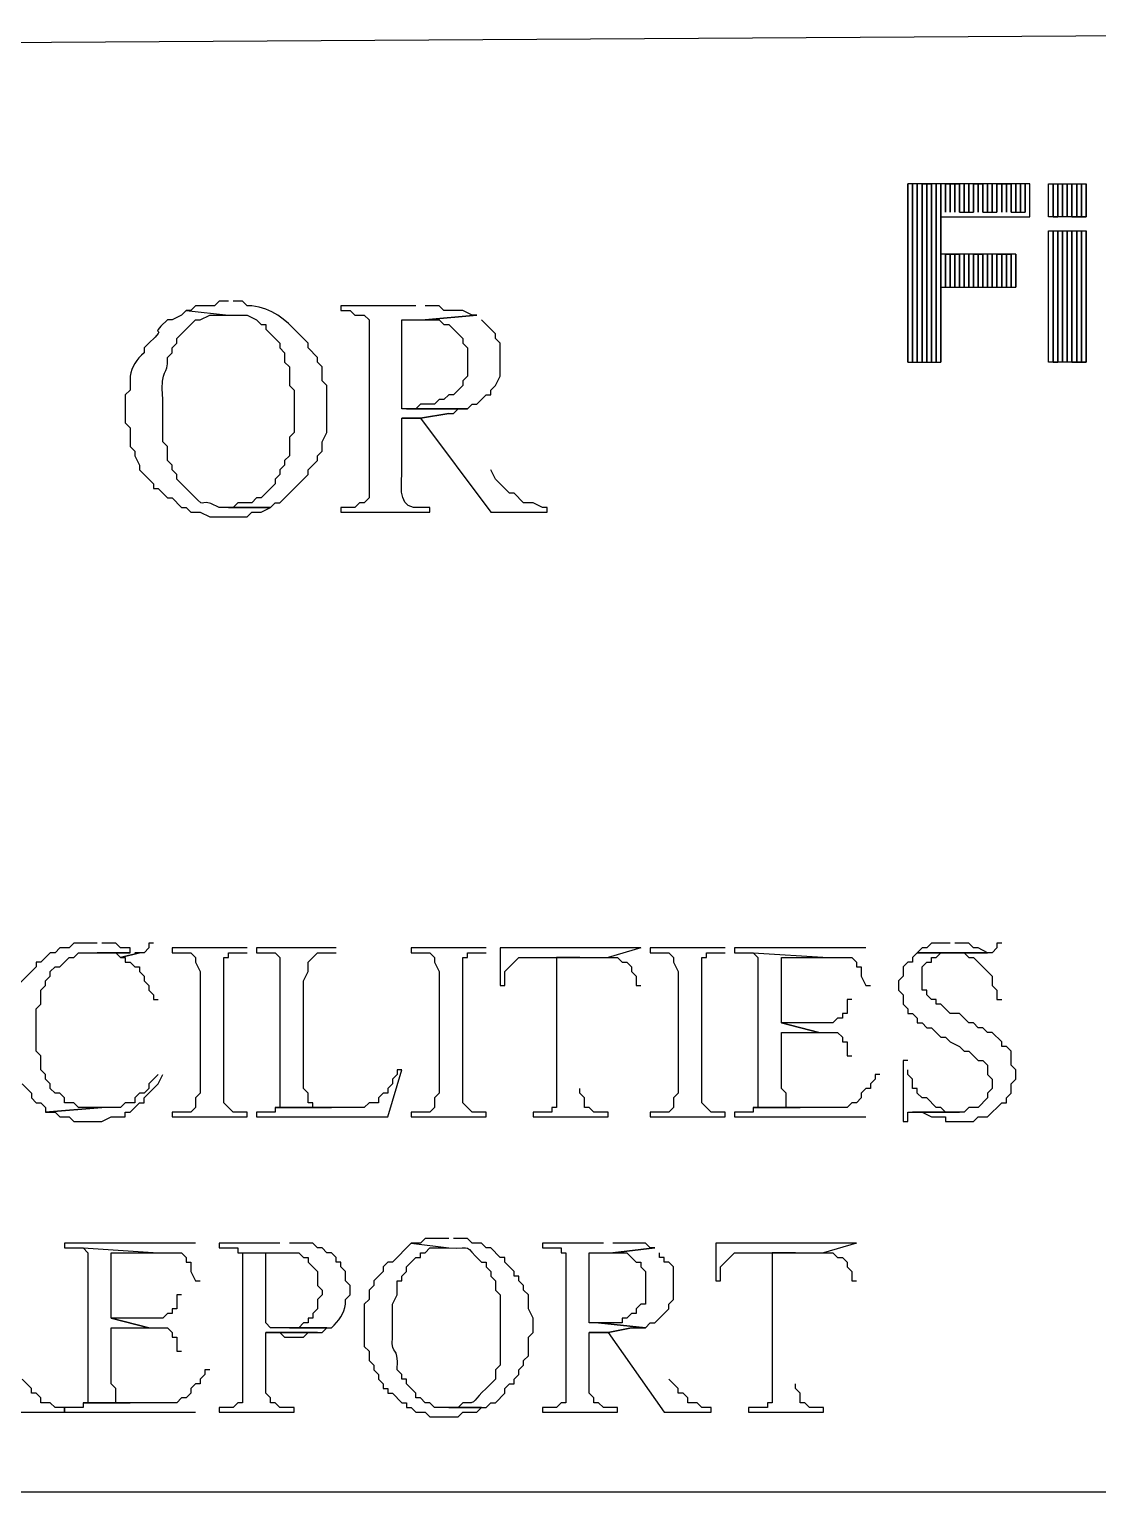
# Model space of a CAD drawing. Header units: metres. Extents: x 45 to 1207, y 17 to 774.
# Drawn here: x 1095.2 to 1150, y 141.8 to 216.7 of the extents above; entities that cross this region are included whole.
import ezdxf

# ---------------------------------------------------------------- set-up
doc = ezdxf.new("R2010")
doc.units = ezdxf.units.M

msp = doc.modelspace()

# ---------------------------------------------------------------- linework, layer by layer
for p, q in [((1205.76, 216.72), (936.72, 215.04)), ((1205.76, 216.72), (936.72, 215.04)), ((1140.24, 199.68), (1140.24, 208.8)), ((1140.24, 208.8), (1140.24, 199.68)), ((1146.48, 208.8), (1140.24, 208.8)), ((1140.24, 208.8), (1140.24, 199.68)), ((1140.48, 199.68), (1140.48, 208.8)), ((1140.48, 208.8), (1140.48, 199.68)), ((1140.72, 199.68), (1140.72, 208.8)), ((1140.72, 208.8), (1140.72, 199.68)), ((1140.96, 199.68), (1140.96, 208.8)), ((1140.96, 208.8), (1140.96, 199.68)), ((1140.96, 199.68), (1140.96, 208.8)), ((1140.96, 208.8), (1141.2, 208.8)), ((1141.2, 208.8), (1141.2, 199.68)), ((1141.2, 199.68), (1141.2, 208.8)), ((1141.2, 208.8), (1141.44, 208.8)), ((1141.44, 208.8), (1141.44, 199.68)), ((1141.44, 199.68), (1141.44, 208.8)), ((1141.44, 208.8), (1141.44, 199.68)), ((1141.68, 199.68), (1141.68, 208.8)), ((1141.68, 208.8), (1141.68, 199.68)), ((1141.92, 199.68), (1141.92, 208.8)), ((1141.92, 208.8), (1141.92, 199.68)), ((1142.16, 207.36), (1142.16, 208.8)), ((1142.16, 208.8), (1142.16, 207.36)), ((1142.16, 207.36), (1142.16, 208.8)), ((1142.16, 208.8), (1142.4, 208.8)), ((1142.4, 208.8), (1142.4, 207.36)), ((1142.4, 207.36), (1142.4, 208.8)), ((1142.4, 208.8), (1142.64, 208.8)), ((1142.64, 208.8), (1142.64, 207.36)), ((1142.64, 207.36), (1142.64, 208.8)), ((1142.64, 208.8), (1142.88, 208.8)), ((1142.88, 208.8), (1142.88, 207.36)), ((1142.88, 207.36), (1142.88, 208.8)), ((1142.88, 208.8), (1142.88, 207.36)), ((1143.12, 207.36), (1143.12, 208.8)), ((1143.12, 208.8), (1143.12, 207.36)), ((1143.36, 207.36), (1143.36, 208.8)), ((1143.36, 208.8), (1143.36, 207.36)), ((1143.6, 207.36), (1143.6, 208.8)), ((1143.6, 208.8), (1143.6, 207.36)), ((1143.6, 207.36), (1143.6, 208.8)), ((1143.6, 208.8), (1143.84, 208.8)), ((1143.84, 208.8), (1143.84, 207.36)), ((1143.84, 207.36), (1143.84, 208.8)), ((1143.84, 208.8), (1144.08, 208.8)), ((1144.08, 208.8), (1144.08, 207.36)), ((1144.08, 207.36), (1144.08, 208.8)), ((1144.08, 208.8), (1144.08, 207.36)), ((1144.32, 207.36), (1144.32, 208.8)), ((1144.32, 208.8), (1144.32, 207.36)), ((1144.56, 207.36), (1144.56, 208.8)), ((1144.56, 208.8), (1144.56, 207.36)), ((1144.8, 207.36), (1144.8, 208.8)), ((1144.8, 208.8), (1144.8, 207.36)), ((1144.8, 207.36), (1144.8, 208.8)), ((1144.8, 208.8), (1145.04, 208.8)), ((1145.04, 208.8), (1145.04, 207.36)), ((1145.04, 207.36), (1145.04, 208.8)), ((1145.04, 208.8), (1145.28, 208.8)), ((1145.28, 208.8), (1145.28, 207.36)), ((1145.28, 207.36), (1145.28, 208.8)), ((1145.28, 208.8), (1145.52, 208.8)), ((1145.52, 208.8), (1145.52, 207.36)), ((1145.52, 207.36), (1145.52, 208.8)), ((1145.52, 208.8), (1145.52, 207.36)), ((1145.76, 207.36), (1145.76, 208.8)), ((1145.76, 208.8), (1145.76, 207.36)), ((1146, 207.36), (1146, 208.8)), ((1146, 208.8), (1146, 207.36)), ((1146.24, 207.36), (1146.24, 208.8)), ((1146.24, 208.8), (1146.24, 207.36)), ((1146.24, 207.36), (1146.24, 208.8)), ((1146.48, 207.12), (1146.48, 208.8)), ((1147.68, 207.12), (1147.68, 208.8)), ((1147.68, 208.8), (1147.68, 207.12)), ((1147.92, 207.12), (1147.92, 208.8)), ((1147.92, 208.8), (1147.92, 207.12)), ((1147.92, 207.12), (1147.92, 208.8)), ((1147.92, 208.8), (1148.16, 208.8)), ((1148.16, 208.8), (1148.16, 207.12)), ((1148.16, 207.12), (1148.16, 208.8)), ((1148.16, 208.8), (1148.4, 208.8)), ((1148.4, 208.8), (1148.4, 207.12)), ((1148.4, 207.12), (1148.4, 208.8)), ((1148.4, 208.8), (1148.64, 208.8)), ((1148.64, 208.8), (1148.64, 207.12)), ((1148.64, 207.12), (1148.64, 208.8)), ((1148.64, 208.8), (1148.64, 207.12)), ((1148.88, 207.12), (1148.88, 208.8)), ((1148.88, 208.8), (1148.88, 207.12)), ((1149.12, 207.12), (1149.12, 208.8)), ((1149.12, 208.8), (1149.12, 207.12)), ((1149.36, 207.12), (1149.36, 208.8)), ((1141.92, 205.2), (1141.92, 207.12)), ((1141.92, 207.12), (1146.48, 207.12)), ((1142.88, 207.36), (1143.12, 207.36)), ((1143.12, 207.36), (1143.36, 207.36)), ((1143.36, 207.36), (1143.6, 207.36)), ((1144.08, 207.36), (1144.32, 207.36)), ((1144.32, 207.36), (1144.56, 207.36)), ((1144.56, 207.36), (1144.8, 207.36)), ((1145.52, 207.36), (1145.76, 207.36)), ((1145.76, 207.36), (1146, 207.36)), ((1146, 207.36), (1146.24, 207.36)), ((1147.68, 207.12), (1147.92, 207.12)), ((1148.64, 207.12), (1148.88, 207.12)), ((1148.88, 207.12), (1149.12, 207.12)), ((1149.12, 207.12), (1149.36, 207.12)), ((1147.68, 199.68), (1147.68, 206.4)), ((1147.68, 206.4), (1147.68, 199.68)), ((1147.92, 199.68), (1147.92, 206.4)), ((1147.92, 206.4), (1147.92, 199.68)), ((1147.92, 199.68), (1147.92, 206.4)), ((1147.92, 206.4), (1148.16, 206.4)), ((1148.16, 206.4), (1148.16, 199.68)), ((1148.16, 199.68), (1148.16, 206.4)), ((1148.16, 206.4), (1148.4, 206.4)), ((1148.4, 206.4), (1148.4, 199.68)), ((1148.4, 199.68), (1148.4, 206.4)), ((1148.4, 206.4), (1148.64, 206.4)), ((1148.64, 206.4), (1148.64, 199.68)), ((1148.64, 199.68), (1148.64, 206.4)), ((1148.64, 206.4), (1148.64, 199.68)), ((1148.88, 199.68), (1148.88, 206.4)), ((1148.88, 206.4), (1148.88, 199.68)), ((1149.12, 199.68), (1149.12, 206.4)), ((1149.12, 206.4), (1149.12, 199.68)), ((1149.36, 199.68), (1149.36, 206.4)), ((1145.76, 205.2), (1141.92, 205.2)), ((1142.16, 203.52), (1142.16, 205.2)), ((1142.16, 205.2), (1142.16, 203.52)), ((1142.16, 203.52), (1142.16, 205.2)), ((1142.16, 205.2), (1142.4, 205.2)), ((1142.4, 205.2), (1142.4, 203.52)), ((1142.4, 203.52), (1142.4, 205.2)), ((1142.4, 205.2), (1142.64, 205.2)), ((1142.64, 205.2), (1142.64, 203.52)), ((1142.64, 203.52), (1142.64, 205.2)), ((1142.64, 205.2), (1142.88, 205.2)), ((1142.88, 205.2), (1142.88, 203.52)), ((1142.88, 203.52), (1142.88, 205.2)), ((1142.88, 205.2), (1142.88, 203.52)), ((1143.12, 203.52), (1143.12, 205.2)), ((1143.12, 205.2), (1143.12, 203.52)), ((1143.36, 203.52), (1143.36, 205.2)), ((1143.36, 205.2), (1143.36, 203.52)), ((1143.6, 203.52), (1143.6, 205.2)), ((1143.6, 205.2), (1143.6, 203.52)), ((1143.6, 203.52), (1143.6, 205.2)), ((1143.6, 205.2), (1143.84, 205.2)), ((1143.84, 205.2), (1143.84, 203.52)), ((1143.84, 203.52), (1143.84, 205.2)), ((1143.84, 205.2), (1144.08, 205.2)), ((1144.08, 205.2), (1144.08, 203.52)), ((1144.08, 203.52), (1144.08, 205.2)), ((1144.08, 205.2), (1144.08, 203.52)), ((1144.32, 203.52), (1144.32, 205.2)), ((1144.32, 205.2), (1144.32, 203.52)), ((1144.56, 203.52), (1144.56, 205.2)), ((1144.56, 205.2), (1144.56, 203.52)), ((1144.8, 203.52), (1144.8, 205.2)), ((1144.8, 205.2), (1144.8, 203.52)), ((1144.8, 203.52), (1144.8, 205.2)), ((1144.8, 205.2), (1145.04, 205.2)), ((1145.04, 205.2), (1145.04, 203.52)), ((1145.04, 203.52), (1145.04, 205.2)), ((1145.04, 205.2), (1145.28, 205.2)), ((1145.28, 205.2), (1145.28, 203.52)), ((1145.28, 203.52), (1145.28, 205.2)), ((1145.28, 205.2), (1145.52, 205.2)), ((1145.52, 205.2), (1145.52, 203.52)), ((1145.52, 203.52), (1145.52, 205.2)), ((1145.52, 205.2), (1145.52, 203.52)), ((1145.76, 203.52), (1145.76, 205.2)), ((1145.76, 205.2), (1145.76, 203.52)), ((1145.76, 203.52), (1145.76, 205.2)), ((1141.92, 199.68), (1141.92, 203.52)), ((1141.92, 203.52), (1145.76, 203.52)), ((1142.88, 203.52), (1143.12, 203.52)), ((1143.12, 203.52), (1143.36, 203.52)), ((1143.36, 203.52), (1143.6, 203.52)), ((1144.08, 203.52), (1144.32, 203.52)), ((1144.32, 203.52), (1144.56, 203.52)), ((1144.56, 203.52), (1144.8, 203.52)), ((1145.52, 203.52), (1145.76, 203.52)), ((1103.28, 202.32), (1103.04, 202.08)), ((1103.52, 202.32), (1103.28, 202.32)), ((1103.28, 202.32), (1105.44, 202.08)), ((1103.76, 202.56), (1103.52, 202.32)), ((1104.72, 202.56), (1103.76, 202.56)), ((1104.96, 202.8), (1104.72, 202.56)), ((1105.44, 202.8), (1104.96, 202.8)), ((1106.16, 202.8), (1105.68, 202.8)), ((1106.4, 202.56), (1106.16, 202.8)), ((1106.64, 202.56), (1106.4, 202.56)), ((1115.04, 202.56), (1111.2, 202.56)), ((1111.2, 202.56), (1111.2, 202.32)), ((1111.2, 202.32), (1111.68, 202.32)), ((1111.68, 202.32), (1111.92, 202.08)), ((1116.24, 202.56), (1115.52, 202.56)), ((1116.48, 202.32), (1116.24, 202.56)), ((1117.44, 202.32), (1116.48, 202.32)), ((1117.92, 202.08), (1117.44, 202.32)), ((1102.56, 201.84), (1102.32, 201.84)), ((1103.04, 202.08), (1102.56, 201.84)), ((1102.8, 200.88), (1103.76, 201.84)), ((1103.76, 201.84), (1104, 201.84)), ((1104, 201.84), (1104.48, 202.08)), ((1104.48, 202.08), (1105.44, 202.08)), ((1105.44, 202.08), (1106.4, 202.08)), ((1106.4, 202.08), (1106.88, 201.84)), ((1106.88, 201.84), (1107.12, 201.6)), ((1107.12, 201.6), (1107.36, 201.6)), ((1107.36, 201.6), (1107.36, 201.36)), ((1111.92, 202.08), (1112.4, 202.08)), ((1112.4, 202.08), (1112.64, 201.84)), ((1112.64, 201.84), (1112.64, 192.72)), ((1114.32, 197.28), (1114.32, 201.84)), ((1114.32, 201.84), (1115.52, 201.84)), ((1118.16, 202.08), (1115.52, 201.84)), ((1115.52, 201.84), (1118.16, 202.08)), ((1115.52, 201.84), (1116.24, 201.84)), ((1116.24, 201.84), (1116.48, 201.6)), ((1116.48, 201.6), (1116.72, 201.6)), ((1116.72, 201.6), (1117.44, 200.88)), ((1118.16, 202.08), (1117.92, 202.08)), ((1119.12, 201.12), (1118.4, 201.84)), ((1102.8, 200.64), (1102.8, 200.88)), ((1107.36, 201.36), (1108.08, 200.64)), ((1109.52, 200.64), (1109.04, 201.12)), ((1117.44, 200.88), (1117.44, 200.64)), ((1119.12, 200.88), (1119.12, 201.12)), ((1119.36, 200.64), (1119.12, 200.88)), ((1101.36, 200.64), (1101.12, 200.4)), ((1101.12, 200.4), (1101.12, 200.16)), ((1102.32, 199.92), (1102.56, 200.16)), ((1102.56, 200.4), (1102.8, 200.64)), ((1102.56, 200.16), (1102.56, 200.4)), ((1108.08, 200.64), (1108.08, 200.4)), ((1108.08, 200.4), (1108.32, 200.16)), ((1108.32, 200.16), (1108.32, 199.68)), ((1109.52, 200.4), (1109.52, 200.64)), ((1110, 199.92), (1109.52, 200.4)), ((1117.44, 200.64), (1117.68, 200.4)), ((1117.68, 200.4), (1117.68, 198.96)), ((1119.36, 198.96), (1119.36, 200.64)), ((1108.32, 199.68), (1108.56, 199.44)), ((1108.56, 199.44), (1108.56, 198.48)), ((1110, 199.68), (1110, 199.92)), ((1110.24, 199.44), (1110, 199.68)), ((1110.24, 198.72), (1110.24, 199.44)), ((1140.24, 199.68), (1140.48, 199.68)), ((1140.24, 199.68), (1141.92, 199.68)), ((1140.48, 199.68), (1140.72, 199.68)), ((1140.72, 199.68), (1140.96, 199.68)), ((1141.44, 199.68), (1141.68, 199.68)), ((1141.68, 199.68), (1141.92, 199.68)), ((1147.68, 199.68), (1147.92, 199.68)), ((1148.64, 199.68), (1148.88, 199.68)), ((1148.88, 199.68), (1149.12, 199.68)), ((1149.12, 199.68), (1149.36, 199.68)), ((1100.4, 198.96), (1100.4, 198.24)), ((1108.56, 198.48), (1108.8, 198.24)), ((1110.48, 198.48), (1110.24, 198.72)), ((1110.48, 196.08), (1110.48, 198.48)), ((1117.44, 198.48), (1116.96, 198)), ((1117.68, 198.96), (1117.44, 198.72)), ((1117.44, 198.72), (1117.44, 198.48)), ((1118.88, 198.24), (1119.12, 198.48)), ((1119.12, 198.48), (1119.36, 198.96)), ((1100.4, 198.24), (1100.16, 198)), ((1100.16, 198), (1100.16, 196.56)), ((1102.08, 195.6), (1102.08, 197.76)), ((1108.8, 198.24), (1108.8, 196.08)), ((1116.24, 197.76), (1116, 197.52)), ((1116.48, 197.76), (1116.24, 197.76)), ((1116.72, 198), (1116.48, 197.76)), ((1116.96, 198), (1116.72, 198)), ((1118.16, 197.52), (1118.64, 198)), ((1118.64, 198), (1118.88, 198)), ((1118.88, 198), (1118.88, 198.24)), ((1117.68, 197.28), (1114.32, 197.28)), ((1115.04, 197.28), (1114.56, 197.28)), ((1114.56, 197.28), (1117.68, 197.28)), ((1115.28, 197.52), (1115.04, 197.28)), ((1116, 197.52), (1115.28, 197.52)), ((1116.72, 197.04), (1115.28, 196.8)), ((1115.28, 196.8), (1116.72, 197.04)), ((1116.72, 197.04), (1116.96, 197.04)), ((1116.96, 197.04), (1117.2, 197.28)), ((1117.2, 197.28), (1117.68, 197.28)), ((1117.68, 197.28), (1117.92, 197.52)), ((1117.92, 197.52), (1118.16, 197.52)), ((1100.16, 196.56), (1100.4, 196.32)), ((1100.4, 196.32), (1100.4, 195.36)), ((1115.28, 196.8), (1114.32, 196.8)), ((1114.32, 196.8), (1115.04, 196.8)), ((1114.32, 193.92), (1114.32, 196.8)), ((1114.32, 196.8), (1115.28, 196.8)), ((1115.28, 196.8), (1118.88, 192)), ((1102.32, 195.36), (1102.08, 195.6)), ((1108.8, 196.08), (1108.56, 195.84)), ((1108.56, 195.84), (1108.56, 194.88)), ((1110.24, 195.6), (1110.48, 196.08)), ((1110.24, 195.12), (1110.24, 195.6)), ((1100.4, 195.36), (1100.64, 195.12)), ((1100.64, 195.12), (1100.64, 194.88)), ((1100.64, 194.88), (1100.88, 194.4)), ((1102.32, 194.64), (1102.32, 195.36)), ((1108.56, 194.88), (1108.32, 194.64)), ((1110, 194.88), (1110.24, 195.12)), ((1110, 194.64), (1110, 194.88)), ((1100.88, 194.4), (1100.88, 194.16)), ((1100.88, 194.16), (1101.6, 193.44)), ((1102.56, 194.4), (1102.32, 194.64)), ((1102.56, 194.16), (1102.56, 194.4)), ((1102.8, 193.92), (1102.56, 194.16)), ((1108.32, 194.4), (1108.08, 194.16)), ((1108.08, 194.16), (1108.08, 193.92)), ((1108.32, 194.64), (1108.32, 194.4)), ((1109.52, 194.16), (1110, 194.64)), ((1109.52, 193.92), (1109.52, 194.16)), ((1119.12, 193.68), (1118.88, 194.16)), ((1101.6, 193.44), (1101.6, 193.2)), ((1101.6, 193.2), (1101.84, 193.2)), ((1101.84, 193.2), (1102.32, 192.72)), ((1102.8, 193.68), (1102.8, 193.92)), ((1103.04, 193.44), (1102.8, 193.68)), ((1107.84, 193.44), (1107.12, 192.72)), ((1108.08, 193.92), (1107.84, 193.68)), ((1107.84, 193.68), (1107.84, 193.44)), ((1108.08, 192.48), (1109.52, 193.92)), ((1119.84, 192.96), (1119.12, 193.68)), ((1102.32, 192.72), (1102.56, 192.72)), ((1102.56, 192.72), (1103.04, 192.24)), ((1105.92, 192.48), (1105.68, 192.24)), ((1106.64, 192.48), (1105.92, 192.48)), ((1106.88, 192.72), (1106.64, 192.48)), ((1107.12, 192.72), (1106.88, 192.72)), ((1107.6, 192.24), (1107.84, 192.48)), ((1107.84, 192.48), (1108.08, 192.48)), ((1112.16, 192.48), (1111.92, 192.24)), ((1112.4, 192.48), (1112.16, 192.48)), ((1112.64, 192.72), (1112.4, 192.48)), ((1120.08, 192.96), (1119.84, 192.96)), ((1120.56, 192.48), (1120.08, 192.96)), ((1121.04, 192.48), (1120.56, 192.48)), ((1121.52, 192.24), (1121.04, 192.48)), ((1103.04, 192.24), (1103.28, 192.24)), ((1103.28, 192.24), (1103.52, 192)), ((1103.52, 192), (1104, 192)), ((1104, 192), (1104.48, 191.76)), ((1104.48, 191.76), (1106.4, 191.76)), ((1107.6, 192.24), (1104.96, 192.24)), ((1105.68, 192.24), (1105.44, 192.24)), ((1105.44, 192.24), (1107.6, 192.24)), ((1106.4, 191.76), (1106.64, 192)), ((1106.64, 192), (1107.12, 192)), ((1107.12, 192), (1107.6, 192.24)), ((1111.92, 192.24), (1111.2, 192.24)), ((1111.2, 192.24), (1111.2, 192)), ((1111.2, 192), (1115.76, 192)), ((1115.76, 192.24), (1115.28, 192.24)), ((1115.76, 192), (1115.76, 192.24)), ((1118.88, 192), (1121.76, 192)), ((1121.76, 192.24), (1121.52, 192.24)), ((1121.76, 192), (1121.76, 192.24)), ((1096.32, 169.44), (1095.84, 168.96)), ((1096.56, 169.44), (1096.32, 169.44)), ((1096.8, 169.68), (1096.56, 169.44)), ((1097.28, 169.68), (1096.8, 169.68)), ((1097.52, 169.92), (1097.28, 169.68)), ((1098.72, 169.92), (1097.52, 169.92)), ((1097.52, 169.2), (1097.76, 169.44)), ((1097.76, 169.44), (1100.4, 169.44)), ((1100.4, 169.44), (1098.72, 169.44)), ((1098.72, 169.44), (1099.68, 169.44)), ((1099.68, 169.92), (1098.96, 169.92)), ((1099.92, 169.68), (1099.68, 169.92)), ((1099.68, 169.44), (1099.92, 169.2)), ((1100.4, 169.68), (1099.92, 169.68)), ((1099.92, 169.2), (1100.88, 169.44)), ((1100.88, 169.44), (1099.92, 169.2)), ((1100.4, 169.44), (1100.4, 169.68)), ((1100.88, 169.44), (1100.64, 169.44)), ((1101.12, 169.44), (1100.88, 169.44)), ((1101.36, 169.68), (1101.12, 169.44)), ((1101.6, 169.92), (1101.36, 169.92)), ((1101.36, 169.92), (1101.36, 169.68)), ((1106.4, 169.68), (1102.56, 169.68)), ((1102.56, 169.68), (1102.56, 169.44)), ((1102.56, 169.44), (1103.52, 169.44)), ((1103.52, 169.44), (1103.76, 169.2)), ((1105.44, 169.2), (1105.44, 169.44)), ((1105.44, 169.44), (1106.4, 169.44)), ((1110.96, 169.68), (1106.88, 169.68)), ((1106.88, 169.68), (1106.88, 169.44)), ((1106.88, 169.44), (1107.84, 169.44)), ((1107.84, 169.44), (1108.08, 169.2)), ((1109.52, 168.96), (1110, 169.44)), ((1110, 169.44), (1110.96, 169.44)), ((1118.64, 169.68), (1114.8, 169.68)), ((1114.8, 169.68), (1114.8, 169.44)), ((1114.8, 169.44), (1115.76, 169.44)), ((1115.76, 169.44), (1116, 169.2)), ((1117.68, 169.2), (1117.68, 169.44)), ((1117.68, 169.44), (1118.64, 169.44)), ((1126.56, 169.68), (1119.36, 169.68)), ((1119.36, 169.68), (1119.36, 167.76)), ((1126.56, 169.68), (1124.88, 169.2)), ((1130.88, 169.68), (1127.04, 169.68)), ((1127.04, 169.68), (1127.04, 169.44)), ((1127.04, 169.44), (1128, 169.44)), ((1128, 169.44), (1128.24, 169.2)), ((1129.92, 169.2), (1129.92, 169.44)), ((1129.92, 169.44), (1130.88, 169.44)), ((1138.08, 169.68), (1131.36, 169.68)), ((1131.36, 169.68), (1131.36, 169.44)), ((1131.36, 169.44), (1132.32, 169.44)), ((1132.32, 169.44), (1132.56, 169.2)), ((1132.32, 169.44), (1136.16, 169.2)), ((1140.72, 169.44), (1140.48, 169.2)), ((1140.96, 169.68), (1140.72, 169.44)), ((1144.56, 169.44), (1140.72, 169.44)), ((1140.72, 169.44), (1143.12, 169.44)), ((1140.72, 169.44), (1144.32, 169.44)), ((1141.2, 169.68), (1140.96, 169.68)), ((1141.44, 169.92), (1141.2, 169.68)), ((1142.4, 169.92), (1141.44, 169.92)), ((1141.68, 169.2), (1141.92, 169.44)), ((1141.92, 169.44), (1142.4, 169.44)), ((1143.36, 169.92), (1142.64, 169.92)), ((1143.12, 169.44), (1143.36, 169.2)), ((1143.6, 169.68), (1143.36, 169.92)), ((1143.84, 169.68), (1143.6, 169.68)), ((1144.32, 169.44), (1143.84, 169.68)), ((1144.8, 169.68), (1144.56, 169.44)), ((1145.04, 169.92), (1144.8, 169.92)), ((1144.8, 169.92), (1144.8, 169.68)), ((1095.6, 168.72), (1094.64, 167.76)), ((1095.84, 168.96), (1095.6, 168.96)), ((1095.6, 168.96), (1095.6, 168.72)), ((1096.32, 168.48), (1096.56, 168.72)), ((1096.56, 168.72), (1096.8, 168.72)), ((1096.8, 168.72), (1097.28, 169.2)), ((1097.28, 169.2), (1097.52, 169.2)), ((1099.92, 169.2), (1100.16, 169.2)), ((1100.16, 169.2), (1100.16, 168.96)), ((1100.16, 168.96), (1100.4, 168.96)), ((1100.4, 168.96), (1100.64, 168.72)), ((1100.64, 168.72), (1100.88, 168.72)), ((1100.88, 168.72), (1100.88, 168.48)), ((1103.76, 169.2), (1103.76, 168.96)), ((1103.76, 168.96), (1104, 168.48)), ((1105.2, 161.76), (1105.2, 169.2)), ((1105.2, 169.2), (1105.44, 169.2)), ((1108.08, 169.2), (1108.08, 161.52)), ((1109.52, 168.48), (1109.52, 168.96)), ((1116, 169.2), (1116, 168.96)), ((1116, 168.96), (1116.24, 168.48)), ((1117.44, 161.76), (1117.44, 169.2)), ((1117.44, 169.2), (1117.68, 169.2)), ((1119.6, 168.48), (1120.32, 169.2)), ((1120.32, 169.2), (1124.88, 169.2)), ((1123.44, 169.2), (1122.24, 169.2)), ((1122.24, 169.2), (1122.24, 161.52)), ((1124.88, 169.2), (1125.36, 169.2)), ((1125.36, 169.2), (1125.6, 168.96)), ((1125.6, 168.96), (1125.84, 168.96)), ((1125.84, 168.96), (1126.08, 168.72)), ((1126.08, 168.72), (1126.08, 168.48)), ((1128.24, 169.2), (1128.24, 168.96)), ((1128.24, 168.96), (1128.48, 168.48)), ((1129.68, 161.76), (1129.68, 169.2)), ((1129.68, 169.2), (1129.92, 169.2)), ((1133.76, 165.84), (1133.76, 169.2)), ((1133.76, 169.2), (1136.16, 169.2)), ((1136.16, 169.2), (1137.36, 169.2)), ((1137.36, 169.2), (1137.6, 168.96)), ((1137.6, 168.96), (1137.6, 168.72)), ((1137.6, 168.72), (1137.84, 168.72)), ((1137.84, 168.72), (1137.84, 168.24)), ((1140.24, 168.96), (1140, 168.72)), ((1140, 168.72), (1140, 168.24)), ((1140.48, 168.96), (1140.24, 168.96)), ((1140.48, 169.2), (1140.48, 168.96)), ((1140.96, 168.72), (1141.2, 168.96)), ((1140.96, 167.52), (1140.96, 168.72)), ((1141.2, 168.96), (1141.44, 168.96)), ((1141.44, 168.96), (1141.44, 169.2)), ((1141.44, 169.2), (1141.68, 169.2)), ((1143.36, 169.2), (1143.6, 169.2)), ((1143.6, 169.2), (1144.56, 168.24)), ((1095.84, 167.52), (1096.08, 167.76)), ((1096.08, 168), (1096.32, 168.24)), ((1096.08, 167.76), (1096.08, 168)), ((1096.32, 168.24), (1096.32, 168.48)), ((1100.88, 168.48), (1101.12, 168.24)), ((1101.12, 168.24), (1101.12, 168)), ((1101.12, 168), (1101.36, 167.76)), ((1101.36, 167.76), (1101.36, 167.52)), ((1104, 168.48), (1104, 162.24)), ((1109.28, 168), (1109.52, 168.48)), ((1109.28, 162.48), (1109.28, 168)), ((1116.24, 168.48), (1116.24, 162.24)), ((1119.36, 167.76), (1119.6, 167.76)), ((1119.6, 167.76), (1119.6, 168.48)), ((1126.08, 168.48), (1126.32, 168.24)), ((1126.32, 168.24), (1126.32, 167.76)), ((1126.32, 167.76), (1126.56, 167.76)), ((1128.48, 168.48), (1128.48, 162.24)), ((1137.84, 168.24), (1138.08, 167.76)), ((1138.08, 167.76), (1138.32, 167.76)), ((1140, 168.24), (1139.76, 168)), ((1139.76, 168), (1139.76, 167.52)), ((1144.56, 168.24), (1144.56, 167.76)), ((1144.56, 167.76), (1144.8, 167.52)), ((1095.84, 166.8), (1095.84, 167.52)), ((1101.36, 167.52), (1101.6, 167.28)), ((1101.6, 167.28), (1101.6, 167.04)), ((1101.6, 167.04), (1101.84, 167.04)), ((1137.36, 167.04), (1137.12, 167.04)), ((1137.12, 167.04), (1137.12, 166.32)), ((1139.76, 167.52), (1140, 167.28)), ((1140, 167.28), (1140, 166.8)), ((1141.2, 167.52), (1140.96, 167.52)), ((1141.2, 167.28), (1141.2, 167.52)), ((1141.44, 167.04), (1141.2, 167.28)), ((1141.68, 167.04), (1141.44, 167.04)), ((1141.68, 166.8), (1141.68, 167.04)), ((1144.8, 167.52), (1144.8, 167.04)), ((1144.8, 167.04), (1145.04, 167.04)), ((1095.6, 166.56), (1095.84, 166.8)), ((1095.6, 164.4), (1095.6, 166.56)), ((1137.12, 166.32), (1136.88, 166.32)), ((1136.88, 166.32), (1136.88, 166.08)), ((1140, 166.8), (1140.24, 166.56)), ((1140.24, 166.56), (1140.24, 166.32)), ((1140.24, 166.32), (1140.48, 166.32)), ((1140.48, 166.32), (1140.72, 166.08)), ((1141.92, 166.8), (1141.68, 166.8)), ((1142.4, 166.32), (1141.92, 166.8)), ((1142.88, 166.32), (1142.4, 166.32)), ((1143.36, 165.84), (1142.88, 166.32)), ((1136.4, 165.84), (1133.76, 165.84)), ((1133.76, 165.84), (1135.68, 165.36)), ((1135.68, 165.36), (1133.76, 165.84)), ((1136.64, 166.08), (1136.4, 165.84)), ((1136.88, 166.08), (1136.64, 166.08)), ((1140.72, 166.08), (1140.72, 165.84)), ((1140.72, 165.84), (1140.96, 165.84)), ((1140.96, 165.84), (1141.2, 165.6)), ((1141.2, 165.6), (1141.44, 165.6)), ((1141.44, 165.6), (1141.92, 165.12)), ((1143.6, 165.84), (1143.36, 165.84)), ((1143.84, 165.6), (1143.6, 165.84)), ((1144.08, 165.6), (1143.84, 165.6)), ((1144.32, 165.36), (1144.08, 165.6)), ((1133.76, 162.48), (1133.76, 165.36)), ((1133.76, 165.36), (1135.68, 165.36)), ((1135.68, 165.36), (1136.64, 165.36)), ((1136.64, 165.36), (1136.88, 165.12)), ((1136.88, 165.12), (1136.88, 164.88)), ((1136.88, 164.88), (1137.12, 164.88)), ((1137.12, 164.88), (1137.12, 164.16)), ((1141.92, 165.12), (1142.16, 165.12)), ((1142.16, 165.12), (1142.4, 164.88)), ((1142.4, 164.88), (1142.88, 164.64)), ((1144.56, 165.36), (1144.32, 165.36)), ((1145.04, 164.88), (1144.56, 165.36)), ((1145.04, 164.64), (1145.04, 164.88)), ((1095.84, 164.16), (1095.6, 164.4)), ((1095.84, 163.44), (1095.84, 164.16)), ((1137.12, 164.16), (1137.36, 164.16)), ((1142.88, 164.64), (1143.12, 164.4)), ((1143.12, 164.4), (1143.36, 164.4)), ((1143.36, 164.4), (1143.84, 163.92)), ((1145.28, 164.64), (1145.04, 164.64)), ((1145.52, 164.4), (1145.28, 164.64)), ((1145.52, 163.68), (1145.52, 164.4)), ((1096.08, 163.2), (1095.84, 163.44)), ((1113.6, 161.04), (1114.32, 163.44)), ((1114.32, 163.44), (1114.08, 163.44)), ((1114.08, 163.44), (1114.08, 163.2)), ((1140.24, 163.92), (1140, 163.92)), ((1140, 163.92), (1140, 160.8)), ((1140.24, 163.2), (1140.24, 163.44)), ((1143.84, 163.92), (1144.08, 163.92)), ((1144.08, 163.92), (1144.32, 163.68)), ((1144.32, 163.68), (1144.32, 163.2)), ((1145.76, 163.44), (1145.52, 163.68)), ((1145.76, 162.96), (1145.76, 163.44)), ((1094.88, 162.72), (1095.36, 162.24)), ((1096.08, 162.96), (1096.08, 163.2)), ((1096.32, 162.72), (1096.08, 162.96)), ((1096.32, 162.48), (1096.32, 162.72)), ((1101.12, 162), (1101.84, 162.72)), ((1101.84, 163.2), (1101.36, 162.72)), ((1101.36, 162.72), (1101.36, 162.48)), ((1101.84, 162.72), (1102.08, 163.2)), ((1113.84, 162.72), (1113.6, 162.48)), ((1114.08, 163.2), (1113.84, 162.96)), ((1113.84, 162.96), (1113.84, 162.72)), ((1138.56, 162.96), (1138.32, 162.72)), ((1138.32, 162.72), (1138.32, 162.48)), ((1138.8, 163.2), (1138.56, 163.2)), ((1138.56, 163.2), (1138.56, 162.96)), ((1140.48, 162.96), (1140.24, 163.2)), ((1140.48, 162.48), (1140.48, 162.96)), ((1144.32, 163.2), (1144.56, 162.96)), ((1144.56, 162.96), (1144.56, 162.48)), ((1145.52, 162.72), (1145.76, 162.96)), ((1145.52, 162.24), (1145.52, 162.72)), ((1095.36, 162.24), (1095.36, 162)), ((1095.36, 162), (1095.6, 161.76)), ((1095.6, 161.76), (1095.84, 161.76)), ((1095.84, 161.76), (1096.08, 161.52)), ((1096.56, 162.24), (1096.32, 162.48)), ((1096.8, 162.24), (1096.56, 162.24)), ((1097.04, 162), (1096.8, 162.24)), ((1097.04, 161.76), (1097.04, 162)), ((1097.52, 161.76), (1097.04, 161.76)), ((1097.76, 161.52), (1097.52, 161.76)), ((1100.16, 161.76), (1099.92, 161.52)), ((1100.64, 161.76), (1100.16, 161.76)), ((1100.4, 161.28), (1100.88, 161.76)), ((1100.88, 162.24), (1100.64, 162)), ((1100.64, 162), (1100.64, 161.76)), ((1101.12, 162.24), (1100.88, 162.24)), ((1100.88, 161.76), (1101.12, 161.76)), ((1101.36, 162.48), (1101.12, 162.24)), ((1101.12, 161.76), (1101.12, 162)), ((1104, 162.24), (1103.76, 162)), ((1103.76, 162), (1103.76, 161.52)), ((1105.68, 161.28), (1105.2, 161.76)), ((1109.52, 162.24), (1109.28, 162.48)), ((1109.52, 161.76), (1109.52, 162.24)), ((1109.76, 161.76), (1109.52, 161.76)), ((1109.76, 161.52), (1109.76, 161.76)), ((1112.64, 161.76), (1112.4, 161.52)), ((1113.12, 161.76), (1112.64, 161.76)), ((1113.36, 162.24), (1113.12, 162)), ((1113.12, 162), (1113.12, 161.76)), ((1113.6, 162.24), (1113.36, 162.24)), ((1113.6, 162.48), (1113.6, 162.24)), ((1116.24, 162.24), (1116, 162)), ((1116, 162), (1116, 161.52)), ((1117.92, 161.28), (1117.44, 161.76)), ((1123.44, 162.24), (1123.44, 162.48)), ((1123.68, 162), (1123.44, 162.24)), ((1123.68, 161.52), (1123.68, 162)), ((1128.48, 162.24), (1128.24, 162)), ((1128.24, 162), (1128.24, 161.52)), ((1130.16, 161.28), (1129.68, 161.76)), ((1132.56, 161.76), (1132.56, 161.52)), ((1134, 162.24), (1133.76, 162.48)), ((1134, 161.52), (1134, 162.24)), ((1137.36, 161.76), (1137.12, 161.52)), ((1137.6, 161.76), (1137.36, 161.76)), ((1137.84, 162), (1137.6, 161.76)), ((1138.08, 162.48), (1137.84, 162.24)), ((1137.84, 162.24), (1137.84, 162)), ((1138.32, 162.48), (1138.08, 162.48)), ((1140.72, 162.48), (1140.48, 162.48)), ((1140.72, 162.24), (1140.72, 162.48)), ((1140.96, 162), (1140.72, 162.24)), ((1141.2, 162), (1140.96, 162)), ((1141.68, 161.52), (1141.2, 162)), ((1144.32, 162), (1143.84, 161.52)), ((1144.56, 162.48), (1144.32, 162.24)), ((1144.32, 162.24), (1144.32, 162)), ((1144.32, 161.04), (1145.04, 161.76)), ((1145.04, 161.76), (1145.28, 161.76)), ((1145.28, 162), (1145.52, 162.24)), ((1145.28, 161.76), (1145.28, 162)), ((1098.96, 161.52), (1096.08, 161.28)), ((1096.08, 161.52), (1096.08, 161.28)), ((1096.08, 161.28), (1098.96, 161.52)), ((1096.08, 161.28), (1096.56, 161.28)), ((1096.56, 161.28), (1096.8, 161.04)), ((1096.8, 161.04), (1097.28, 161.04)), ((1097.28, 161.04), (1097.52, 160.8)), ((1098.96, 161.52), (1097.76, 161.52)), ((1099.92, 161.52), (1098.96, 161.52)), ((1098.96, 160.8), (1099.44, 161.04)), ((1099.44, 161.04), (1100.16, 161.04)), ((1100.16, 161.04), (1100.16, 161.28)), ((1100.16, 161.28), (1100.4, 161.28)), ((1103.52, 161.28), (1102.56, 161.28)), ((1102.56, 161.28), (1102.56, 161.04)), ((1102.56, 161.04), (1106.4, 161.04)), ((1103.76, 161.52), (1103.52, 161.28)), ((1106.4, 161.28), (1105.68, 161.28)), ((1106.4, 161.04), (1106.4, 161.28)), ((1107.84, 161.28), (1106.88, 161.28)), ((1106.88, 161.28), (1106.88, 161.04)), ((1106.88, 161.04), (1113.6, 161.04)), ((1112.4, 161.52), (1107.84, 161.52)), ((1107.84, 161.52), (1107.84, 161.28)), ((1108.08, 161.52), (1107.84, 161.52)), ((1107.84, 161.52), (1110.72, 161.52)), ((1110.72, 161.52), (1109.76, 161.52)), ((1115.76, 161.28), (1114.8, 161.28)), ((1114.8, 161.28), (1114.8, 161.04)), ((1114.8, 161.04), (1118.64, 161.04)), ((1116, 161.52), (1115.76, 161.28)), ((1118.64, 161.28), (1117.92, 161.28)), ((1118.64, 161.04), (1118.64, 161.28)), ((1122, 161.28), (1121.04, 161.28)), ((1121.04, 161.28), (1121.04, 161.04)), ((1121.04, 161.04), (1124.88, 161.04)), ((1122.24, 161.52), (1122, 161.52)), ((1122, 161.52), (1122, 161.28)), ((1123.92, 161.52), (1123.68, 161.52)), ((1124.16, 161.28), (1123.92, 161.52)), ((1124.88, 161.28), (1124.16, 161.28)), ((1124.88, 161.04), (1124.88, 161.28)), ((1128, 161.28), (1127.04, 161.28)), ((1127.04, 161.28), (1127.04, 161.04)), ((1127.04, 161.04), (1130.88, 161.04)), ((1128.24, 161.52), (1128, 161.28)), ((1130.88, 161.28), (1130.16, 161.28)), ((1130.88, 161.04), (1130.88, 161.28)), ((1132.32, 161.28), (1131.36, 161.28)), ((1131.36, 161.28), (1131.36, 161.04)), ((1131.36, 161.04), (1138.08, 161.04)), ((1137.12, 161.52), (1132.32, 161.52)), ((1132.32, 161.52), (1132.32, 161.28)), ((1132.56, 161.52), (1132.32, 161.52)), ((1132.32, 161.52), (1134.72, 161.52)), ((1134.72, 161.52), (1134, 161.52)), ((1140.24, 160.8), (1140.24, 161.28)), ((1140.24, 161.28), (1142.88, 161.28)), ((1143.12, 161.28), (1140.48, 161.28)), ((1140.48, 161.28), (1140.96, 161.28)), ((1140.96, 161.28), (1141.44, 161.04)), ((1141.44, 161.04), (1142.16, 161.04)), ((1141.92, 161.52), (1141.68, 161.52)), ((1142.16, 161.28), (1141.92, 161.52)), ((1142.88, 161.28), (1142.16, 161.28)), ((1142.16, 161.04), (1142.16, 160.8)), ((1143.36, 161.52), (1143.12, 161.28)), ((1143.84, 161.52), (1143.36, 161.52)), ((1143.6, 160.8), (1143.84, 161.04)), ((1143.84, 161.04), (1144.32, 161.04)), ((1097.52, 160.8), (1098.96, 160.8)), ((1140, 160.8), (1140.24, 160.8)), ((1142.16, 160.8), (1143.6, 160.8)), ((1103.76, 154.56), (1097.04, 154.56)), ((1097.04, 154.56), (1097.04, 154.32)), ((1097.04, 154.32), (1098, 154.32)), ((1098, 154.32), (1098.24, 154.08)), ((1098, 154.32), (1101.84, 154.08)), ((1108.08, 154.56), (1104.96, 154.56)), ((1104.96, 154.56), (1104.96, 154.32)), ((1104.96, 154.32), (1105.92, 154.32)), ((1105.92, 154.32), (1105.92, 154.08)), ((1109.76, 154.56), (1108.56, 154.56)), ((1110, 154.32), (1109.76, 154.56)), ((1110.24, 154.32), (1110, 154.32)), ((1110.48, 154.08), (1110.24, 154.32)), ((1114.8, 154.56), (1113.84, 153.6)), ((1115.28, 154.56), (1114.8, 154.56)), ((1114.8, 154.56), (1116.72, 154.32)), ((1115.52, 154.8), (1115.28, 154.56)), ((1116.72, 154.8), (1115.52, 154.8)), ((1115.52, 154.08), (1115.76, 154.32)), ((1115.76, 154.32), (1116.72, 154.32)), ((1117.68, 154.8), (1116.96, 154.8)), ((1117.92, 154.56), (1117.68, 154.8)), ((1118.4, 154.56), (1117.92, 154.56)), ((1118.64, 154.32), (1118.4, 154.56)), ((1118.88, 154.32), (1118.64, 154.32)), ((1119.36, 153.84), (1118.88, 154.32)), ((1124.64, 154.56), (1121.52, 154.56)), ((1121.52, 154.56), (1121.52, 154.32)), ((1121.52, 154.32), (1122.48, 154.32)), ((1122.48, 154.32), (1122.48, 154.08)), ((1126.8, 154.56), (1125.12, 154.56)), ((1127.28, 154.32), (1125.12, 154.08)), ((1125.12, 154.08), (1127.28, 154.32)), ((1127.04, 154.32), (1126.8, 154.56)), ((1127.28, 154.32), (1127.04, 154.32)), ((1137.6, 154.56), (1130.4, 154.56)), ((1130.4, 154.56), (1130.4, 152.64)), ((1137.6, 154.56), (1135.92, 154.08)), ((1099.44, 150.72), (1099.44, 154.08)), ((1099.44, 154.08), (1101.84, 154.08)), ((1101.84, 154.08), (1103.04, 154.08)), ((1103.04, 154.08), (1103.28, 153.84)), ((1103.28, 153.84), (1103.28, 153.6)), ((1103.28, 153.6), (1103.52, 153.6)), ((1103.52, 153.6), (1103.52, 153.12)), ((1105.92, 154.08), (1106.16, 154.08)), ((1105.92, 154.08), (1109.04, 154.08)), ((1106.16, 154.08), (1106.16, 153.84)), ((1107.36, 150.48), (1107.36, 154.08)), ((1107.36, 154.08), (1108.32, 154.08)), ((1109.04, 154.08), (1109.28, 153.84)), ((1109.28, 153.84), (1109.52, 153.84)), ((1109.52, 153.84), (1109.52, 153.6)), ((1109.52, 153.6), (1110, 153.12)), ((1110.72, 154.08), (1110.48, 154.08)), ((1110.96, 153.84), (1110.72, 154.08)), ((1110.96, 153.6), (1110.96, 153.84)), ((1111.2, 153.6), (1110.96, 153.6)), ((1111.2, 153.36), (1111.2, 153.6)), ((1113.6, 153.6), (1113.36, 153.36)), ((1113.84, 153.6), (1113.6, 153.6)), ((1114.56, 153.36), (1115.04, 153.84)), ((1115.04, 153.84), (1115.28, 153.84)), ((1115.28, 153.84), (1115.28, 154.08)), ((1115.28, 154.08), (1115.52, 154.08)), ((1118.4, 153.6), (1118.64, 153.6)), ((1118.64, 153.6), (1118.64, 153.36)), ((1119.6, 153.84), (1119.36, 153.84)), ((1119.6, 153.6), (1119.6, 153.84)), ((1120.08, 153.12), (1119.6, 153.6)), ((1122.48, 154.08), (1122.72, 154.08)), ((1122.72, 154.08), (1122.72, 153.84)), ((1123.92, 150.48), (1123.92, 154.08)), ((1123.92, 154.08), (1125.12, 154.08)), ((1125.12, 154.08), (1125.84, 154.08)), ((1125.84, 154.08), (1126.32, 153.6)), ((1126.32, 153.6), (1126.56, 153.6)), ((1126.56, 153.6), (1126.56, 153.36)), ((1127.52, 153.84), (1127.52, 154.08)), ((1127.76, 153.84), (1127.52, 153.84)), ((1127.76, 153.6), (1127.76, 153.84)), ((1128, 153.6), (1127.76, 153.6)), ((1128.24, 153.36), (1128, 153.6)), ((1130.64, 153.36), (1131.36, 154.08)), ((1131.36, 154.08), (1135.92, 154.08)), ((1134.48, 154.08), (1133.28, 154.08)), ((1133.28, 154.08), (1133.28, 146.4)), ((1135.92, 154.08), (1136.4, 154.08)), ((1136.4, 154.08), (1136.64, 153.84)), ((1136.64, 153.84), (1136.88, 153.84)), ((1136.88, 153.84), (1137.12, 153.6)), ((1137.12, 153.6), (1137.12, 153.36)), ((1103.52, 153.12), (1103.76, 152.64)), ((1110, 153.12), (1110, 152.4)), ((1111.44, 153.12), (1111.2, 153.36)), ((1111.44, 152.64), (1111.44, 153.12)), ((1113.36, 153.12), (1112.88, 152.64)), ((1113.36, 153.36), (1113.36, 153.12)), ((1114.32, 152.88), (1114.56, 153.12)), ((1114.32, 152.64), (1114.32, 152.88)), ((1114.56, 153.12), (1114.56, 153.36)), ((1118.64, 153.36), (1118.88, 153.12)), ((1118.88, 153.12), (1118.88, 152.88)), ((1118.88, 152.88), (1119.12, 152.64)), ((1120.08, 152.88), (1120.08, 153.12)), ((1120.32, 152.88), (1120.08, 152.88)), ((1120.32, 152.64), (1120.32, 152.88)), ((1126.56, 153.36), (1126.8, 153.12)), ((1126.8, 153.12), (1126.8, 151.44)), ((1130.64, 152.64), (1130.64, 153.36)), ((1137.12, 153.36), (1137.36, 153.12)), ((1137.36, 153.12), (1137.36, 152.64)), ((1103.76, 152.64), (1104, 152.64)), ((1110, 152.4), (1110.24, 152.16)), ((1110.24, 152.16), (1110.24, 151.92)), ((1111.68, 152.4), (1111.44, 152.64)), ((1111.68, 151.92), (1111.68, 152.4)), ((1112.88, 152.4), (1112.64, 152.16)), ((1112.64, 152.16), (1112.64, 151.68)), ((1112.88, 152.64), (1112.88, 152.4)), ((1114.08, 151.92), (1114.08, 152.64)), ((1114.08, 152.64), (1114.32, 152.64)), ((1119.12, 152.64), (1119.12, 152.16)), ((1119.12, 152.16), (1119.36, 151.92)), ((1120.56, 152.4), (1120.32, 152.64)), ((1120.56, 152.16), (1120.56, 152.4)), ((1120.8, 151.92), (1120.56, 152.16)), ((1130.4, 152.64), (1130.64, 152.64)), ((1137.36, 152.64), (1137.6, 152.64)), ((1103.04, 151.92), (1102.8, 151.92)), ((1102.8, 151.92), (1102.8, 151.2)), ((1110.24, 151.92), (1110, 151.68)), ((1110, 151.68), (1110, 151.2)), ((1111.44, 151.68), (1111.68, 151.92)), ((1111.44, 151.44), (1111.44, 151.68)), ((1112.64, 151.68), (1112.4, 151.44)), ((1112.4, 151.44), (1112.4, 149.28)), ((1113.84, 151.44), (1114.08, 151.92)), ((1113.84, 149.76), (1113.84, 151.44)), ((1119.36, 151.92), (1119.36, 151.44)), ((1120.8, 151.2), (1120.8, 151.92)), ((1126.56, 151.44), (1126.32, 151.2)), ((1126.8, 151.44), (1126.56, 151.44)), ((1128, 151.44), (1128.24, 151.68)), ((1128, 151.2), (1128, 151.44)), ((1128.24, 151.68), (1128.24, 151.92)), ((1102.08, 150.72), (1099.44, 150.72)), ((1099.44, 150.72), (1101.36, 150.24)), ((1101.36, 150.24), (1099.44, 150.72)), ((1102.32, 150.96), (1102.08, 150.72)), ((1102.56, 150.96), (1102.32, 150.96)), ((1102.8, 151.2), (1102.56, 151.2)), ((1102.56, 151.2), (1102.56, 150.96)), ((1109.76, 150.72), (1109.52, 150.72)), ((1109.52, 150.72), (1109.52, 150.48)), ((1110, 151.2), (1109.76, 150.96)), ((1109.76, 150.96), (1109.76, 150.72)), ((1121.04, 150.72), (1120.8, 151.2)), ((1121.04, 150), (1121.04, 150.72)), ((1125.84, 150.72), (1125.6, 150.72)), ((1125.6, 150.72), (1125.6, 150.48)), ((1126.08, 150.96), (1125.84, 150.72)), ((1126.32, 150.96), (1126.08, 150.96)), ((1126.32, 151.2), (1126.32, 150.96)), ((1127.28, 150.48), (1128, 151.2)), ((1099.44, 147.36), (1099.44, 150.24)), ((1099.44, 150.24), (1101.36, 150.24)), ((1101.36, 150.24), (1102.32, 150.24)), ((1102.32, 150.24), (1102.56, 150)), ((1102.56, 150), (1102.56, 149.76)), ((1102.56, 149.76), (1102.8, 149.76)), ((1102.8, 149.76), (1102.8, 149.04)), ((1107.6, 150.24), (1107.36, 150.48)), ((1110, 150), (1107.36, 150)), ((1107.36, 150), (1108.08, 150)), ((1107.36, 146.88), (1107.36, 150)), ((1107.36, 150), (1110.24, 150)), ((1110.48, 150.24), (1107.6, 150.24)), ((1108.08, 150), (1108.32, 149.76)), ((1108.32, 149.76), (1109.28, 149.76)), ((1109.04, 150.24), (1108.56, 150.24)), ((1108.56, 150.24), (1110.72, 150.24)), ((1109.28, 150.48), (1109.04, 150.24)), ((1109.52, 150.48), (1109.28, 150.48)), ((1109.28, 149.76), (1109.52, 150)), ((1109.52, 150), (1109.76, 150)), ((1110.24, 150), (1110.48, 150.24)), ((1119.36, 150), (1119.36, 148.32)), ((1120.8, 149.76), (1121.04, 150)), ((1120.8, 148.8), (1120.8, 149.76)), ((1124.4, 150.48), (1123.92, 150.48)), ((1124.88, 150), (1123.92, 150)), ((1123.92, 150), (1124.64, 150)), ((1123.92, 146.88), (1123.92, 150)), ((1123.92, 150), (1124.88, 150)), ((1125.6, 150.48), (1124.4, 150.48)), ((1124.4, 150.48), (1126.8, 150.24)), ((1126.8, 150.24), (1124.4, 150.48)), ((1126.08, 150.24), (1124.88, 150)), ((1124.88, 150), (1126.08, 150.24)), ((1124.88, 150), (1127.76, 145.92)), ((1126.08, 150.24), (1126.8, 150.24)), ((1126.8, 150.24), (1127.04, 150.48)), ((1127.04, 150.48), (1127.28, 150.48)), ((1102.8, 149.04), (1103.04, 149.04)), ((1112.4, 149.28), (1112.64, 149.04)), ((1112.64, 149.04), (1112.64, 148.56)), ((1112.64, 148.56), (1112.88, 148.32)), ((1112.88, 148.32), (1112.88, 148.08)), ((1119.36, 148.32), (1119.12, 148.08)), ((1120.32, 148.08), (1120.56, 148.32)), ((1120.56, 148.56), (1120.8, 148.8)), ((1120.56, 148.32), (1120.56, 148.56)), ((1095.36, 147.12), (1094.88, 147.6)), ((1104.24, 147.84), (1104, 147.6)), ((1104, 147.6), (1104, 147.36)), ((1104.48, 148.08), (1104.24, 148.08)), ((1104.24, 148.08), (1104.24, 147.84)), ((1112.88, 148.08), (1113.12, 147.84)), ((1113.12, 147.84), (1113.12, 147.6)), ((1113.12, 147.6), (1113.36, 147.36)), ((1114.32, 147.84), (1114.08, 148.08)), ((1114.32, 147.6), (1114.32, 147.84)), ((1114.56, 147.6), (1114.32, 147.6)), ((1114.56, 147.36), (1114.56, 147.6)), ((1119.12, 147.6), (1118.64, 147.12)), ((1119.12, 148.08), (1119.12, 147.6)), ((1120.08, 147.6), (1120.32, 147.84)), ((1120.08, 147.36), (1120.08, 147.6)), ((1120.32, 147.84), (1120.32, 148.08)), ((1128.48, 147.12), (1128, 147.6)), ((1095.36, 146.88), (1095.36, 147.12)), ((1095.6, 146.88), (1095.36, 146.88)), ((1095.84, 146.64), (1095.6, 146.88)), ((1099.68, 147.12), (1099.44, 147.36)), ((1099.68, 146.4), (1099.68, 147.12)), ((1103.52, 146.88), (1103.28, 146.64)), ((1103.76, 147.36), (1103.52, 147.12)), ((1103.52, 147.12), (1103.52, 146.88)), ((1104, 147.36), (1103.76, 147.36)), ((1107.6, 146.64), (1107.36, 146.88)), ((1113.36, 147.36), (1113.36, 147.12)), ((1113.36, 147.12), (1113.6, 147.12)), ((1113.6, 147.12), (1113.6, 146.88)), ((1113.6, 146.88), (1113.84, 146.88)), ((1113.84, 146.88), (1114.32, 146.4)), ((1115.04, 146.88), (1114.56, 147.36)), ((1115.04, 146.64), (1115.04, 146.88)), ((1119.12, 146.4), (1119.6, 146.88)), ((1119.6, 147.12), (1119.84, 147.36)), ((1119.6, 146.88), (1119.6, 147.12)), ((1119.84, 147.36), (1120.08, 147.36)), ((1124.16, 146.64), (1123.92, 146.88)), ((1128.48, 146.88), (1128.48, 147.12)), ((1128.72, 146.88), (1128.48, 146.88)), ((1128.96, 146.64), (1128.72, 146.88)), ((1134.48, 147.12), (1134.48, 147.36)), ((1134.72, 146.88), (1134.48, 147.12)), ((1134.72, 146.4), (1134.72, 146.88)), ((1095.84, 146.4), (1095.84, 146.64)), ((1096.32, 146.4), (1095.84, 146.4)), ((1096.56, 146.16), (1096.32, 146.4)), ((1097.04, 146.16), (1096.56, 146.16)), ((1097.04, 145.92), (1097.04, 146.16)), ((1098, 146.16), (1097.04, 146.16)), ((1097.04, 146.16), (1097.04, 145.92)), ((1102.8, 146.4), (1098, 146.4)), ((1098, 146.4), (1098, 146.16)), ((1098.24, 146.4), (1098, 146.4)), ((1098, 146.4), (1100.4, 146.4)), ((1098.24, 146.64), (1098.24, 146.4)), ((1100.4, 146.4), (1099.68, 146.4)), ((1103.04, 146.64), (1102.8, 146.4)), ((1103.28, 146.64), (1103.04, 146.64)), ((1105.68, 146.16), (1104.96, 146.16)), ((1104.96, 146.16), (1104.96, 145.92)), ((1105.92, 146.4), (1105.68, 146.16)), ((1106.16, 146.4), (1105.92, 146.4)), ((1106.16, 146.64), (1106.16, 146.4)), ((1107.6, 146.4), (1107.6, 146.64)), ((1107.84, 146.4), (1107.6, 146.4)), ((1108.08, 146.16), (1107.84, 146.4)), ((1108.8, 146.16), (1108.08, 146.16)), ((1108.8, 145.92), (1108.8, 146.16)), ((1114.32, 146.4), (1114.56, 146.4)), ((1114.56, 146.4), (1114.56, 146.16)), ((1114.56, 146.16), (1114.8, 146.16)), ((1114.8, 146.16), (1115.04, 145.92)), ((1115.28, 146.64), (1115.04, 146.64)), ((1115.52, 146.4), (1115.28, 146.64)), ((1115.76, 146.4), (1115.52, 146.4)), ((1116, 146.16), (1115.76, 146.4)), ((1118.4, 146.16), (1116, 146.16)), ((1117.2, 146.16), (1116.72, 146.16)), ((1116.72, 146.16), (1118.64, 146.16)), ((1117.44, 146.4), (1117.2, 146.16)), ((1118.16, 145.92), (1118.4, 146.16)), ((1118.64, 146.16), (1118.88, 146.4)), ((1118.88, 146.4), (1119.12, 146.4)), ((1122.24, 146.16), (1121.52, 146.16)), ((1121.52, 146.16), (1121.52, 145.92)), ((1122.48, 146.4), (1122.24, 146.16)), ((1122.72, 146.4), (1122.48, 146.4)), ((1122.72, 146.64), (1122.72, 146.4)), ((1124.16, 146.4), (1124.16, 146.64)), ((1124.4, 146.4), (1124.16, 146.4)), ((1124.64, 146.16), (1124.4, 146.4)), ((1125.36, 146.16), (1124.64, 146.16)), ((1125.36, 145.92), (1125.36, 146.16)), ((1128.96, 146.4), (1128.96, 146.64)), ((1129.44, 146.4), (1128.96, 146.4)), ((1129.68, 146.16), (1129.44, 146.4)), ((1130.16, 146.16), (1129.68, 146.16)), ((1130.16, 145.92), (1130.16, 146.16)), ((1133.04, 146.16), (1132.08, 146.16)), ((1132.08, 146.16), (1132.08, 145.92)), ((1133.28, 146.4), (1133.04, 146.4)), ((1133.04, 146.4), (1133.04, 146.16)), ((1134.96, 146.4), (1134.72, 146.4)), ((1135.2, 146.16), (1134.96, 146.4)), ((1135.92, 146.16), (1135.2, 146.16)), ((1135.92, 145.92), (1135.92, 146.16)), ((1094.64, 145.92), (1097.04, 145.92)), ((1097.04, 145.92), (1103.76, 145.92)), ((1104.96, 145.92), (1108.8, 145.92)), ((1115.04, 145.92), (1115.52, 145.92)), ((1115.52, 145.92), (1115.76, 145.68)), ((1115.76, 145.68), (1117.2, 145.68)), ((1117.2, 145.68), (1117.44, 145.92)), ((1117.44, 145.92), (1118.16, 145.92)), ((1121.52, 145.92), (1125.36, 145.92)), ((1127.76, 145.92), (1130.16, 145.92)), ((1132.08, 145.92), (1135.92, 145.92)), ((942.48, 141.84), (1198.56, 141.84))]:
    msp.add_line(p, q)
for points in [[(1147.44, 207.12), (1147.44, 208.8), (1149.36, 208.8), (1149.36, 207.12)], [(1147.44, 199.68), (1147.44, 206.4), (1149.36, 206.4), (1149.36, 199.68)]]:
    msp.add_lwpolyline(points, close=True)
for points in [[(1109.04, 201.12), (1108.781, 201.404), (1108.517, 201.659), (1108.246, 201.884), (1107.964, 202.08), (1107.666, 202.245), (1107.348, 202.381), (1107.008, 202.486), (1106.64, 202.56)], [(1102.32, 201.84), (1101.985, 201.517), (1101.835, 201.342), (1101.807, 201.266), (1101.84, 201.24), (1101.873, 201.214), (1101.845, 201.138), (1101.695, 200.963), (1101.36, 200.64)], [(1101.12, 200.16), (1100.985, 200.033), (1100.86, 199.898), (1100.746, 199.755), (1100.646, 199.607), (1100.56, 199.452), (1100.489, 199.293), (1100.435, 199.128), (1100.4, 198.96)], [(1102.08, 197.76), (1102.055, 198.327), (1102.071, 198.708), (1102.114, 198.953), (1102.173, 199.114), (1102.235, 199.24), (1102.288, 199.383), (1102.321, 199.593), (1102.32, 199.92)], [(1104.96, 192.24), (1104.545, 192.434), (1104.309, 192.494), (1104.188, 192.48), (1104.117, 192.454), (1104.032, 192.475), (1103.867, 192.606), (1103.558, 192.908), (1103.04, 193.44)], [(1115.28, 192.24), (1114.916, 192.239), (1114.653, 192.334), (1114.474, 192.508), (1114.366, 192.742), (1114.311, 193.018), (1114.296, 193.319), (1114.304, 193.625), (1114.32, 193.92)], [(1132.56, 169.2), (1132.56, 168.27), (1132.56, 167.34), (1132.56, 166.41), (1132.56, 165.48), (1132.56, 164.55), (1132.56, 163.62), (1132.56, 162.69), (1132.56, 161.76)], [(1116.72, 154.32), (1117.14, 154.318), (1117.412, 154.327), (1117.582, 154.328), (1117.691, 154.304), (1117.784, 154.237), (1117.904, 154.109), (1118.095, 153.903), (1118.4, 153.6)], [(1098.24, 154.08), (1098.24, 153.15), (1098.24, 152.22), (1098.24, 151.29), (1098.24, 150.36), (1098.24, 149.43), (1098.24, 148.5), (1098.24, 147.57), (1098.24, 146.64)], [(1106.16, 153.84), (1106.16, 152.94), (1106.16, 152.04), (1106.16, 151.14), (1106.16, 150.24), (1106.16, 149.34), (1106.16, 148.44), (1106.16, 147.54), (1106.16, 146.64)], [(1122.72, 153.84), (1122.72, 152.94), (1122.72, 152.04), (1122.72, 151.14), (1122.72, 150.24), (1122.72, 149.34), (1122.72, 148.44), (1122.72, 147.54), (1122.72, 146.64)], [(1128.24, 151.92), (1128.24, 152.1), (1128.24, 152.28), (1128.24, 152.46), (1128.24, 152.64), (1128.24, 152.82), (1128.24, 153), (1128.24, 153.18), (1128.24, 153.36)], [(1110.72, 150.24), (1110.855, 150.367), (1110.98, 150.502), (1111.093, 150.645), (1111.194, 150.793), (1111.28, 150.948), (1111.351, 151.107), (1111.404, 151.272), (1111.44, 151.44)], [(1119.36, 151.44), (1119.36, 151.26), (1119.36, 151.08), (1119.36, 150.9), (1119.36, 150.72), (1119.36, 150.54), (1119.36, 150.36), (1119.36, 150.18), (1119.36, 150)], [(1114.08, 148.08), (1114.091, 148.518), (1114.069, 148.789), (1114.023, 148.943), (1113.966, 149.032), (1113.908, 149.107), (1113.86, 149.219), (1113.834, 149.42), (1113.84, 149.76)], [(1118.64, 147.12), (1118.423, 146.925), (1118.274, 146.76), (1118.168, 146.625), (1118.08, 146.521), (1117.988, 146.446), (1117.867, 146.401), (1117.692, 146.386), (1117.44, 146.4)]]:
    msp.add_lwpolyline(points)

doc.saveas('drawing.dxf')
